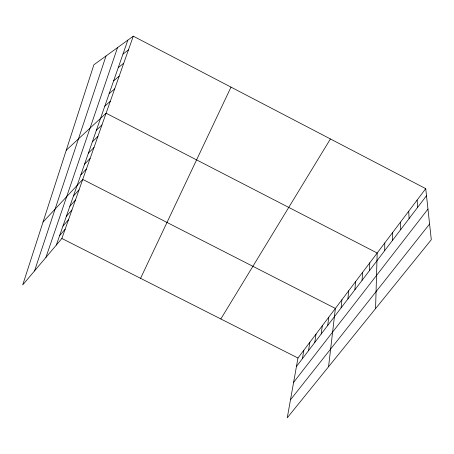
<?xml version="1.0" encoding="UTF-8"?>
<svg xmlns="http://www.w3.org/2000/svg" width="454" height="454" viewBox="0 0 454 454"><rect width="100%" height="100%" fill="white"/><g stroke="black" fill="none" stroke-linecap="round" stroke-linejoin="round"><path stroke-width="0.68" d="M384.686 250.636L384.765 242.964M375.571 308.612L377.183 253.014L106.094 113.222L66.256 150.229M369.42 270.68L369.783 262.821M362.071 280.328L362.57 272.383M354.903 289.743L355.527 281.724M347.912 298.931L348.649 290.838M341.079 307.897L341.93 299.742M328.56 366.741L335.37 308.436L82.736 179.404L43.039 222.034M327.703 325.461L328.77 317.187M321.154 334.059L322.323 325.734M314.758 342.458L316.024 334.087M308.516 350.664L309.866 342.248M302.409 358.677L303.845 350.227M425.733 188.654L297.96 358.024L287.251 417.822L431.3 239.695L425.733 188.654L133.289 36.178L93.87 64.803L22.7 284.959L61.88 238.481L133.289 36.178M34.527 270.93L106.02 55.978M45.933 257.395L117.535 47.619M56.324 245.069L127.846 40.128M140.57 278.325L231.001 87.123M220.831 318.969L330.421 138.964M296.445 366.514L426.499 195.719M293.602 382.387L427.963 209.09M290.481 399.798L429.586 223.998M59.593 235.7L65.155 229.196M62.941 226.115L68.509 219.696M66.369 216.297L71.942 209.975M69.876 206.247L75.455 200.027M73.469 195.946L79.047 189.834M80.812 174.904L86.396 169.03M84.563 164.155L90.142 158.406M88.405 153.14L93.984 147.522M92.349 141.847L97.922 136.37M96.39 130.264L101.957 124.941M104.789 106.196L110.333 101.202M109.159 93.683L114.686 88.876M113.642 80.829L119.152 76.221M118.25 67.635L123.738 63.225M122.983 54.071L128.448 49.883M61.88 238.481L297.96 358.024M417.101 200.095L417.686 207.296M408.702 211.229L409.105 218.567M400.513 222.08L400.751 229.537M392.54 232.658L392.614 240.223"/></g></svg>
